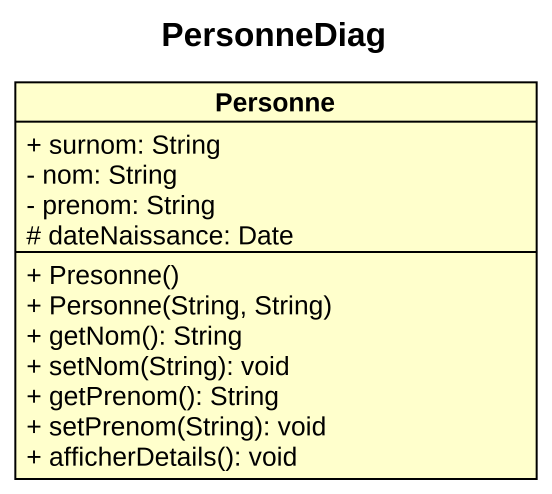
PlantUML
@startuml
title PersonneDiag
hide circle
hide empty members
skinparam classAttributeIconSize 0
class Personne {
  + surnom: String
  - nom: String
  - prenom: String
  # dateNaissance: Date
  + Presonne()
  + Personne(String, String)
  + getNom(): String
  + setNom(String): void
  + getPrenom(): String
  + setPrenom(String): void
  + afficherDetails(): void
}
@enduml
